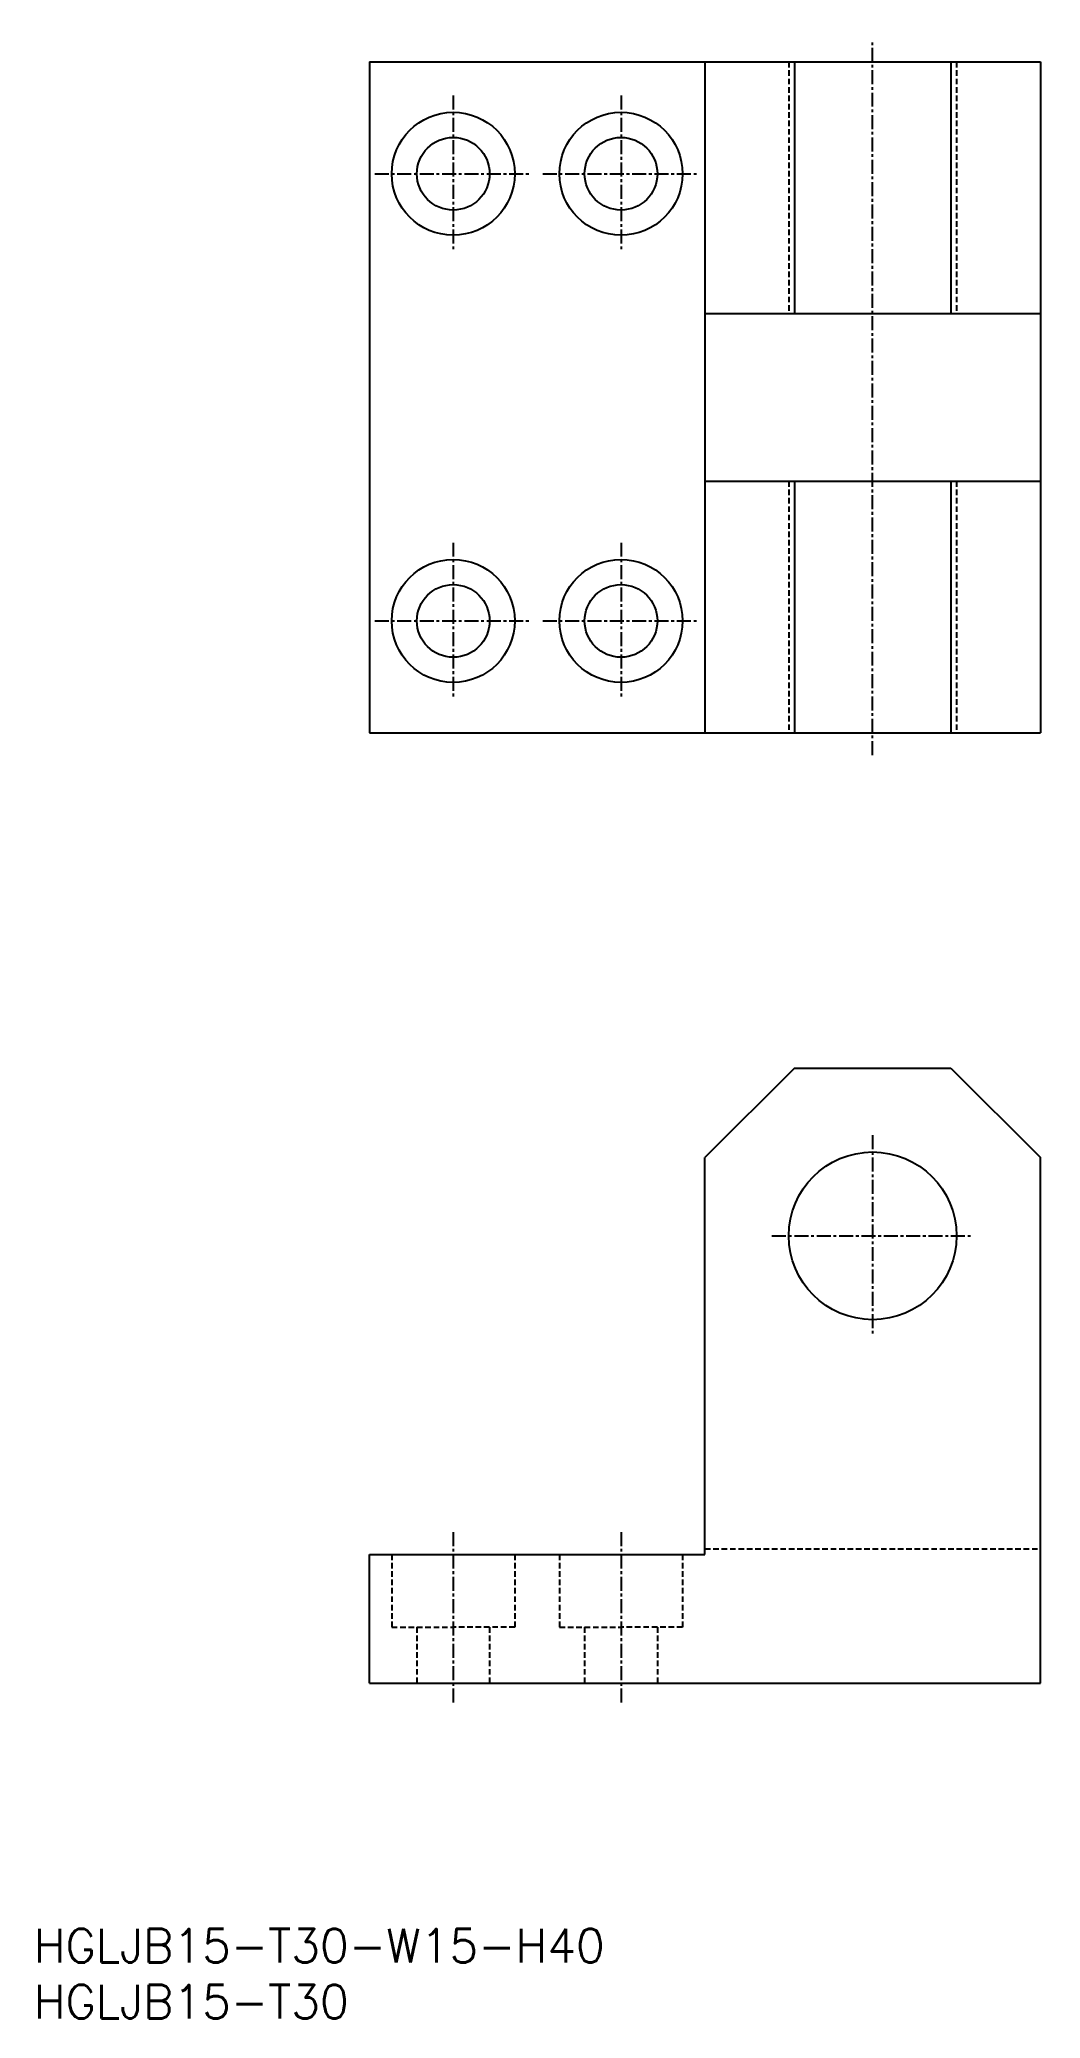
# Model space of a CAD drawing. Extents: x 1 to 90, y 0 to 177.
import ezdxf

# ---------------------------------------------------------------- set-up
doc = ezdxf.new("R2010")
doc.units = 0
doc.linetypes.add('CENTER', pattern=[2, 1.25, -0.25, 0.25, -0.25])
doc.linetypes.add('DASHED', pattern=[0.75, 0.5, -0.25])
doc.layers.get('0').update_dxf_attribs({"linetype": 'CONTINUOUS'})
doc.layers.add('CENTER', color=1, linetype='CENTER')
doc.styles.get("Standard").update_dxf_attribs({"font": 'txt.shx'})

# ---------------------------------------------------------------- blocks, each defined once
blk = doc.blocks.new('*U16')
at = {"color": 7, "linetype": 'CONTINUOUS'}
blk.add_text('HGLJB15-T30', height=3, dxfattribs=at).set_placement((0, 0))
blk = doc.blocks.new('*U17')
at = {"color": 7, "linetype": 'CONTINUOUS'}
blk.add_text('HGLJB15-T30-W15-H40', height=3, dxfattribs=at).set_placement((0, 5))

msp = doc.modelspace()

# ---------------------------------------------------------------- linework, layer by layer
at = {"color": 7, "linetype": 'CONTINUOUS'}
for p, q in [((30, 175), (90, 175)), ((30, 175), (30, 115)), ((60, 175), (60, 115)), ((68, 175), (68, 152.5)), ((82, 175), (82, 152.5)), ((90, 175), (90, 115)), ((60, 152.5), (90, 152.5)), ((60, 137.5), (90, 137.5)), ((68, 137.5), (68, 115)), ((82, 137.5), (82, 115)), ((30, 115), (90, 115)), ((68, 85), (60, 77)), ((68, 85), (82, 85)), ((82, 85), (90, 77)), ((60, 41.5), (60, 77)), ((90, 30), (90, 77)), ((30, 41.5), (60, 41.5)), ((30, 30), (30, 41.5)), ((30, 30), (90, 30))]:
    msp.add_line(p, q, dxfattribs=at)
at = {"color": 3, "linetype": 'DASHED'}
for p, q in [((67.5, 175), (67.5, 152.5)), ((82.5, 175), (82.5, 152.5)), ((67.5, 137.5), (67.5, 115)), ((82.5, 137.5), (82.5, 115)), ((32, 41.5), (32, 35)), ((43, 41.5), (43, 35)), ((47, 41.5), (47, 35)), ((58, 41.5), (58, 35)), ((60, 42), (90, 42)), ((32, 35), (37.5, 35)), ((34.25, 35), (34.25, 30)), ((43, 35), (37.5, 35)), ((40.75, 35), (40.75, 30)), ((47, 35), (52.5, 35)), ((49.25, 35), (49.25, 30)), ((58, 35), (52.5, 35)), ((55.75, 35), (55.75, 30))]:
    msp.add_line(p, q, dxfattribs=at)
at = {"color": 7, "linetype": 'CONTINUOUS'}
for centre, radius in [((37.5, 165), 5.5), ((52.5, 165), 5.5), ((37.5, 165), 3.25), ((52.5, 165), 3.25), ((37.5, 125), 5.5), ((52.5, 125), 5.5), ((37.5, 125), 3.25), ((52.5, 125), 3.25), ((75, 70), 7.5)]:
    msp.add_circle(centre, radius, dxfattribs=at)
at = {"layer": 'CENTER', "color": 1, "linetype": 'CENTER'}
for p, q in [((75, 113), (75, 177)), ((37.5, 172), (37.5, 158)), ((52.5, 172), (52.5, 158)), ((30.5, 165), (44.5, 165)), ((45.5, 165), (59.5, 165)), ((37.5, 132), (37.5, 118)), ((52.5, 132), (52.5, 118)), ((30.5, 125), (44.5, 125)), ((45.5, 125), (59.5, 125)), ((75, 79), (75, 61)), ((66, 70), (84, 70)), ((37.5, 43.5), (37.5, 28)), ((52.5, 43.5), (52.5, 28))]:
    msp.add_line(p, q, dxfattribs=at)

# ---------------------------------------------------------------- block references
at = {"color": 7, "linetype": 'CONTINUOUS'}
for name in ['*U17', '*U16']:
    msp.add_blockref(name, (0, 0), dxfattribs=at)

doc.saveas('drawing.dxf')
